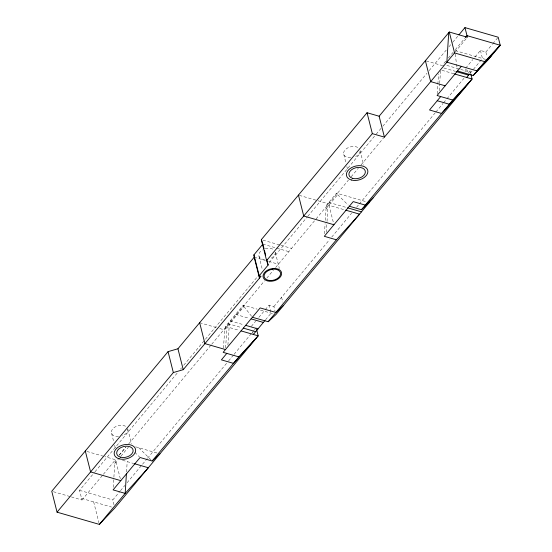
<?xml version="1.0" encoding="UTF-8"?>
<svg xmlns="http://www.w3.org/2000/svg" width="552" height="552" viewBox="0 0 552 552"><rect width="100%" height="100%" fill="white"/><g stroke="black" fill="none" stroke-linecap="round" stroke-linejoin="round"><path stroke-width="0.41" stroke-dasharray="2.76 2.07" d="M113.257 487.354L113.85 478.018M113.898 477.169L114.761 463.59L116.092 459.209M126.539 471.925L127.195 461.624M324.466 233.8L325.1 223.739M325.314 220.386L326.059 208.642L326.922 204.716L336.561 193.152L366.742 201.88M326.342 232.323L326.977 222.263M327.032 221.421L327.985 206.331M223.457 348.126L224.726 329.592L225.554 326.418L243.287 305.132L257.184 309.154M225.595 347.877L227.038 326.812M227.907 345.103L229.349 324.038M437.191 93.854L438.557 73.851M439.178 90.707L439.633 84.035M439.689 83.2L440.544 70.704M71.367 496.924L81.979 499.995L79.536 490.342L94.426 472.471M94.978 471.808L177.689 372.51M180.442 369.198L181.546 367.873M183.754 365.224L258.191 275.855M269.217 262.614L307.264 216.936M307.816 216.274L375.636 134.847M376.188 134.184L382.253 126.905M382.805 126.242L426.917 73.278M429.125 70.628L446.216 50.108M448.976 46.796L452.281 42.828M452.833 42.166L457.794 36.204M455.262 49.742L464.867 38.205M119.066 455.172L125.677 447.237M81.979 499.995L102.872 474.913M103.417 474.258L115.513 459.733L104.894 456.663M119.363 455.117L125.959 447.196M128.706 443.898L211.174 344.89M211.72 344.227L264.58 280.768M266.788 278.118L273.406 270.176M275.607 267.527L315.551 219.565M316.096 218.909L348.436 180.083M351.182 176.785L358.331 168.208M361.077 164.91L383.606 137.862M455.145 51.998L466.875 37.895M224.726 329.592L243.922 306.539L243.287 305.132M326.059 208.642L337.686 194.683L336.561 193.152M114.761 463.59L118.231 459.423M120.916 456.2L128.437 447.168M465.716 68.11L472.795 59.609M474.975 56.987L480.426 50.446L485.863 52.019L487.085 56.849M251.319 326.418L255.617 321.257M258.84 317.386L264.753 310.293M265.284 309.644L269.045 305.132L273.882 306.532L275.103 311.356M113.995 504.783L112.774 499.96L119.943 491.349M120.495 490.687L124.904 485.394M127.112 482.745L146.963 458.905M147.515 458.25L228.031 361.581M228.583 360.918L233.544 354.964M234.096 354.301L251.74 333.111M252.292 332.449L253.948 330.462M254.5 329.806L256.156 327.819M273.882 306.532L329.537 239.713M331.738 237.063L351.576 213.244M356.537 207.29L358.745 204.647M359.297 203.985L435.342 112.677M435.894 112.015L443.063 103.417M443.608 102.755L446.368 99.443M446.92 98.78L464.004 78.274M468.406 72.981L470.062 70.994L464.625 69.421L465.232 71.836M485.863 52.019L492.301 44.298M492.839 43.649L497.662 37.853M481.358 59.809L470.897 72.374L445.354 64.984M265.574 319.787L271.08 313.177L269.045 305.132M445.747 61.162L443.104 64.336L443.511 65.943M448.383 57.994L453.144 52.288M265.264 248.766L267.409 248.338A8.39 5.472 -14.2 0 1 273.123 249.332M455.269 50.625L485.567 59.388M426.206 60.934L442.683 65.702M443.863 67.999L455.4 71.332M441.938 70.311L454.296 73.885M328.847 202.405L346.794 207.593M299.253 195.339L317.221 200.535M318.035 200.769L328.654 203.84M326.922 204.716L344.869 209.912M262.952 240.134L280.105 245.095M280.92 245.329L291.539 248.4M262.855 244.122L275.848 247.882M276.662 248.117L288.841 251.643M254.189 257.225L265.471 260.489M268.693 261.42L278.367 264.222M260.454 310.1L275.11 314.336M235.58 314.392L249.476 318.407M230.184 320.871L244.081 324.887M227.866 323.644L241.769 327.667M225.554 326.418L239.458 330.441M199.645 322.713L216.563 327.605M219.786 328.537L223.815 329.703M135.647 446.844L159.093 453.62M122.53 460.278L133.701 463.507M86.933 451.467L104.08 456.428M79.536 490.342L112.774 499.96M81.572 498.387L111.552 507.06M53.399 491.728L70.546 496.69M337.686 194.683L348.195 205.082M138.752 447.741L150.944 459.795M134.819 452.309L139.49 456.932M243.922 306.539L251.85 316.6M480.426 50.446L482.462 58.491M470.062 70.994L470.877 74.209M360.09 150.606L363.747 165.082M343.786 154.484L346.028 163.337M346.842 166.552L347.45 168.96M328.978 205.137L333.739 223.933M275.296 252.409L279.367 268.493M281.589 297.273L282.81 302.103M258.991 256.294L262.455 269.962M252.74 332.049L253.147 333.656M127.871 429.415L131.535 443.891M111.573 433.292L113.809 442.138M114.623 445.354L115.23 447.769M116.086 462.003L120.598 479.833M93.661 501.885L98.932 522.73M455.172 54.124L456.456 63.404M456.573 64.246L457.277 69.304M275.172 252.243L275.275 253.03A8.39 5.472 -14.2 0 1 269.514 258.909M127.664 428.607A8.39 5.472 -14.2 0 1 122.089 435.907M118.542 436.618A8.39 5.472 -14.2 0 1 112.87 428.711A8.39 5.472 -14.2 0 1 126.932 427.345M360.07 151.227A8.39 5.472 -14.2 0 1 355.64 156.547M350.755 157.817A8.39 5.472 -14.2 0 1 344.524 150.606A8.39 5.472 -14.2 0 1 357.917 147.529M264.56 259.612A8.39 5.472 -14.2 0 1 258.867 255.831A8.39 5.472 -14.2 0 1 262.621 249.877"/><path stroke-width="0.83" d="M126.429 473.644L125.18 493.398L99.36 524.4L57.056 512.166L51.764 491.259L168.049 351.645L177.944 348.767L254.189 257.225L253.92 254.851L262.855 244.122L261.324 239.665L367.046 112.732L379.127 116.224L384.42 137.137L372.331 133.639L367.046 112.732M448.728 32.672L446.858 62.169L477.073 70.911L491.756 55.435M379.127 116.224L449.28 32.009L467.406 37.253L464.963 27.6L498.201 37.212L500.236 45.257L487.899 60.064L473.216 75.541L457.504 70.994M57.056 512.166L173.342 372.559L183.236 369.674L261.02 276.283L259.212 275.758L253.92 254.851M254.189 257.225L259.481 278.139L259.212 275.758L268.141 265.036L266.609 260.572L372.331 133.639M458.898 34.879L464.963 27.6M465.398 37.564L466.999 35.645L500.236 45.257L477.073 70.911M384.42 137.137L454.565 52.916L449.28 32.009M461.362 66.364L437.08 95.517L452.792 100.064L472.098 79.033L470.877 74.209M226.796 353.39L221.4 359.869L233.482 363.368L256.645 337.707M440.703 96.565L429.525 109.986L441.614 113.484L464.777 87.83M466.661 77.459L469.51 74.037M253.354 334.464L265.029 320.443M134.515 463.742L148.343 467.744L125.18 493.398L113.098 489.9L140.077 457.511L152.159 461.003L238.878 356.889L258.184 335.857L256.563 329.427M252.381 317.276L268.175 321.719L336.396 239.809L359.552 214.155L345.683 210.146M349.361 206.241L361.443 209.732L452.792 100.064M473.216 75.541L484.78 61.658L500.236 45.257M468.627 83.2L449.321 104.231L437.239 100.733M99.36 524.4L114.809 507.999L258.184 335.857L241.093 330.91M373.042 197.961L365.3 205.109L353.211 201.611L324.307 236.318L336.396 239.809M361.443 209.732L369.191 202.591M283.625 305.318L275.883 312.46L260.171 307.919L223.167 352.342L238.878 356.889M268.175 321.719L275.917 314.571L472.098 79.033L454.296 73.885M152.159 461.003L159.907 453.861M454.565 52.916L484.78 61.658M456.228 71.574L468.586 75.148M445.174 85.801L430.67 81.606L425.378 60.699M347.615 207.835L361.484 211.844M333.946 224.747L303.731 216.011L298.439 195.097M251.112 318.883L263.373 322.43M245.716 325.363L257.977 328.909M243.404 328.136L255.666 331.683M225.485 349.568L204.937 343.62L199.645 322.713M120.805 480.647L90.59 471.905L85.298 450.998M262.855 244.122L264.077 248.952M264.484 250.56L265.705 255.383M266.719 259.405L268.141 265.036M261.324 239.665L266.609 260.572M177.944 348.767L183.236 369.674M168.049 351.645L173.342 372.559M272.695 269.245L270.556 269.673A8.39 5.472 -14.2 0 0 264.16 276.738A8.39 5.472 -14.2 0 0 272.688 280.368A8.39 5.472 -14.2 0 0 280.568 273.937L280.382 272.515A8.39 5.472 -14.2 0 0 272.695 269.245M278.229 269.148L276.166 268.576A9.481 6.182 -14.2 0 0 263.014 276.262A9.481 6.182 -14.2 0 0 276.38 279.954A9.481 6.182 -14.2 0 0 278.229 269.148M119.128 458.802A10.943 7.135 -14.2 0 0 135.647 450.66A10.943 7.135 -14.2 0 0 119.95 446.119A10.943 7.135 -14.2 0 0 119.128 458.802M351.348 179.993A10.943 7.135 -14.2 0 0 367.867 171.858A10.943 7.135 -14.2 0 0 352.169 167.311A10.943 7.135 -14.2 0 0 351.348 179.993M352.693 178.379A8.39 5.472 -14.2 0 0 365.362 172.134A8.39 5.472 -14.2 0 0 353.328 168.657A8.39 5.472 -14.2 0 0 352.693 178.379M120.474 457.18A8.39 5.472 -14.2 0 0 133.142 450.936A8.39 5.472 -14.2 0 0 121.109 447.458A8.39 5.472 -14.2 0 0 120.474 457.18"/></g></svg>
